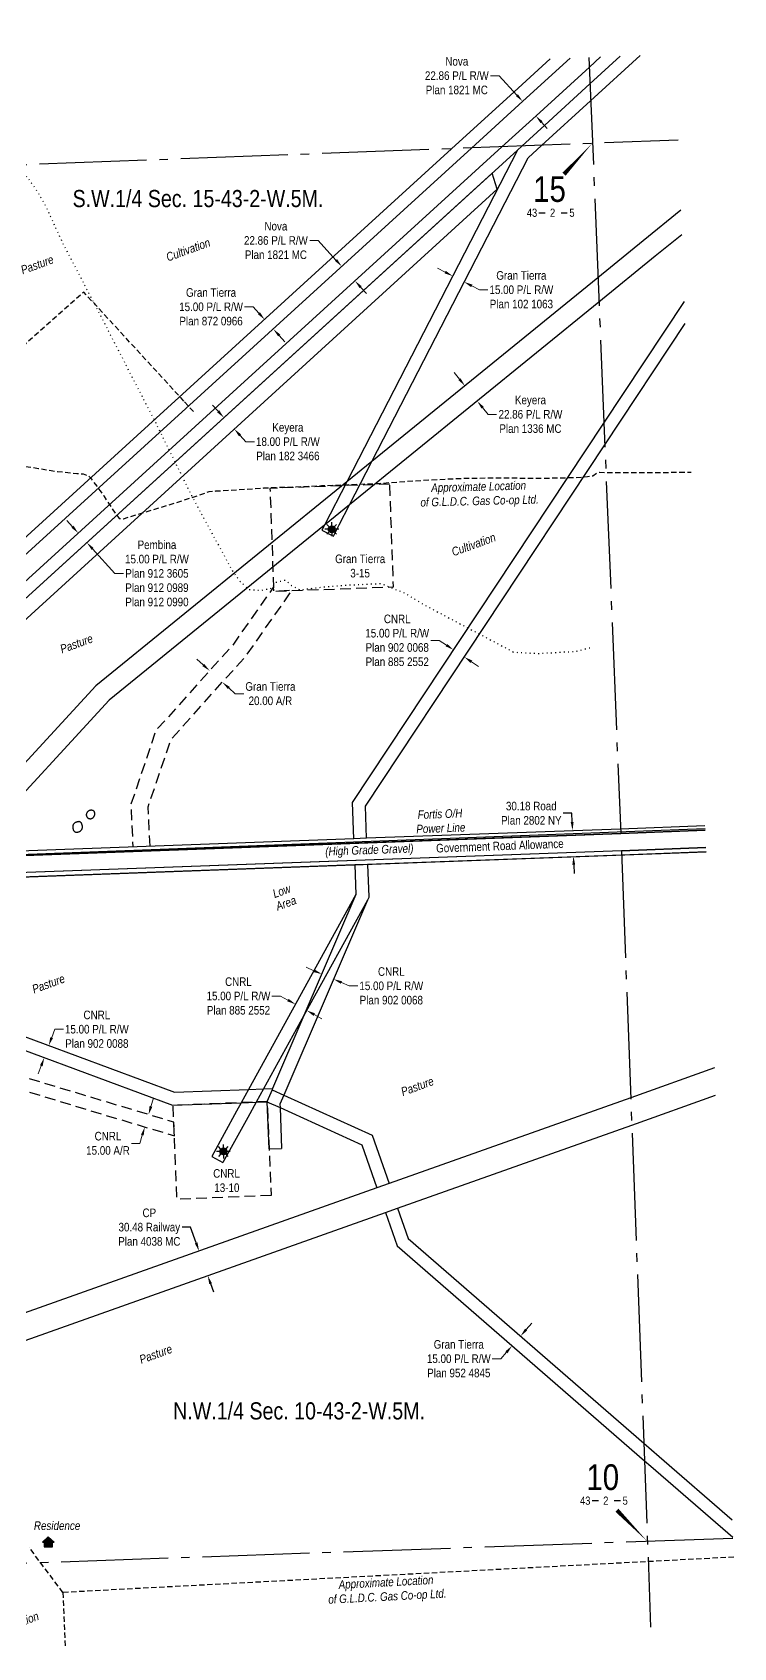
# Model space of a CAD drawing. Extents: x 665644 to 688844, y 5825051 to 5844826.
# Drawn here: x 688025 to 688844, y 5841388 to 5843273 of the extents above; entities that cross this region are included whole.
import ezdxf
from ezdxf.enums import TextEntityAlignment as Align

# ---------------------------------------------------------------- set-up
doc = ezdxf.new("R2010")
doc.units = 0
doc.header["$LTSCALE"] = 5
doc.header["$PDSIZE"] = 0.5
for name, pattern in [('0', [1, 1, 0]), ('foc-ACCESSROAD', [3.75, 2.5, -1.25]), ('foc-QUARTERLINE', [33, 25, -3, 2, -3]), ('foc-TOPO', [1, 0.2, -0.8]), ('UG_PIPE', [1.875, 1.25, -0.625])]:
    doc.linetypes.add(name, pattern=pattern)
doc.layers.get('Defpoints').update_dxf_attribs({"color": 9})
for name, color, linetype in [('10', 1, 'Continuous'), ('9', 3, 'Continuous'), ('AS-PIPE-UG', 44, 'UG_PIPE'), ('AS-PIPE-UG-T', 44, 'Continuous'), ('AS-POWER', 104, 'foc-POWER'), ('AS-POWER-T', 104, 'Continuous'), ('AS-RESIDENCE', 14, 'Continuous'), ('AS-TELEPHONE', 224, 'foc-TEL'), ('C-SYMBOL', 7, 'Continuous'), ('F-AR', 190, 'foc-ACCESSROAD'), ('F-RW', 190, 'Continuous'), ('F-WS', 190, 'foc-ACCESSROAD'), ('F-WS-S', 190, 'Continuous'), ('L-QSEC', 8, 'foc-QUARTERLINE'), ('L-ROAD-T', 7, 'Continuous'), ('L-SEC', 7, 'Continuous'), ('L-SECLBL', 7, 'Continuous'), ('L-TITLEDB', 4, 'Continuous'), ('L-TITLEDB-T', 4, 'Continuous'), ('T-BUSH', 110, '0'), ('T-VEGETATION CHANGE', 104, 'foc-TOPO')]:
    doc.layers.add(name, color=color, linetype=linetype)
for name, color, linetype, lineweight in [('F-RW-T', 190, 'Continuous', 9), ('F-WS-T', 190, 'Continuous', 9), ('T-TEXT', 48, 'Continuous', 18)]:
    doc.layers.add(name, color=color, linetype=linetype, lineweight=lineweight)
doc.styles.add('175L', font='ARIALN.TTF', dxfattribs={"height": 20})
doc.styles.add('80CG', font='ARIALN.TTF', dxfattribs={"height": 10})
doc.styles.add('80L', font='ARIALN.TTF', dxfattribs={"height": 10})
doc.styles.add('80LS', font='ARIALNI.TTF', dxfattribs={"height": 10})
doc.styles.add('foc-LtypeFont', font='ARIALN.TTF', dxfattribs={"height": 7.35})
doc.styles.add('SIMPLEX', font='ARIALN.TTF')
doc.styles.add('TXT', font='ARIALN.TTF', dxfattribs={"height": 0.2})
doc.linetypes.add('foc-POWER', pattern='A,6,-1,["P",foc-LtypeFont,S=0.2,R=0,X=-0.625,Y=-0.75],-1.24,4', length=12.24)
doc.linetypes.add('foc-TEL', pattern='A,2,-1,["T",foc-LtypeFont,S=0.2,R=0,X=-0.425,Y=-0.75],-1.24,8', length=12.24)
doc.linetypes.add('foc-TEL-NOLINE', pattern='A,0,-2,["T",foc-LtypeFont,S=0.2,R=0,X=-0.425,Y=-0.75],-10.24', length=12.24)
doc.dimstyles.new('Compass 5 000', dxfattribs={"dimscale": 5, "dimtxt": 9, "dimasz": 2, "dimexe": 0.2, "dimexo": 0.0625, "dimgap": 0.5, "dimtad": 0, "dimtih": 1, "dimtoh": 1, "dimzin": 0, "dimdsep": 46, "dimtxsty": '80CG', "dimcen": 0.1, "dimse1": 1, "dimse2": 1, "dimclrd": 256, "dimclrt": 256, "dimaunit": 1, "dimadec": 4, "dimazin": 0, "dimtfac": 0.06, "dimtofl": 0, "dimtmove": 0, "dimatfit": 1, "dimfxl": 0.2, "dimtolj": 1, "dimtzin": 0, "dimlwd": -1, "dimarcsym": 0})

# ---------------------------------------------------------------- blocks, each defined once
blk = doc.blocks.new('L-SECLBL')
at = {"layer": '9', "color": 7}
for p, q in [((-5.1, -27.8), (-12.3, -27.8)), ((20.7, -27.8), (13.5, -27.8))]:
    blk.add_line(p, q, dxfattribs=at)
at = {"layer": '10', "color": 2, "style": 'SIMPLEX'}
blk.add_attdef('SEC', text='', height=30, dxfattribs=at).set_placement((0, 0), align=Align.MIDDLE)
at = {"layer": '10', "color": 5, "style": '80L'}
blk.add_attdef('TWP', text='', height=9.5, dxfattribs=at).set_placement((-14.4, -27.4), align=Align.MIDDLE_RIGHT)
blk.add_attdef('RGE', text='', height=9.5, dxfattribs=at).set_placement((3.6, -27.4), align=Align.MIDDLE_CENTER)
blk.add_attdef('MER', text='', height=9.5, dxfattribs=at).set_placement((23.2, -27.4), align=Align.MIDDLE_LEFT)
blk = doc.blocks.new('*D1347')
at = {"layer": 'Defpoints', "color": 0, "transparency": 16777216}
for p in [(688613.9, 5843207.3), (688597.3, 5843192.2), (688629.3, 5843190.5)]:
    blk.add_point(p, dxfattribs=at)
at = {"layer": 'F-RW-T', "transparency": 16777216}
for p, q in [((688569.9, 5843222.3), (688559.9, 5843222.3)), ((688590.6, 5843199.6), (688569.9, 5843222.3)), ((688619.4, 5843167.9), (688626.1, 5843160.6))]:
    blk.add_line(p, q, dxfattribs=at)
for points in [[(688591.8, 5843200.7), (688589.4, 5843198.5), (688597.3, 5843192.2)], [(688620.6, 5843169.1), (688618.2, 5843166.8), (688612.7, 5843175.3)]]:
    blk.add_solid(points, dxfattribs=at)
at = {"layer": 'F-RW-T', "transparency": 16777216, "insert": (688520.4, 5843222.3), "char_height": 10, "attachment_point": 5, "style": '80CG'}
blk.add_mtext('\\A1;Nova\\P22.86 P/L R/W\\PPlan 1821 MC', dxfattribs=at)
blk = doc.blocks.new('*D1348')
at = {"layer": 'Defpoints', "color": 0, "transparency": 16777216}
for p in [(688402.7, 5843015), (688386, 5842999.8), (688418, 5842998.1)]:
    blk.add_point(p, dxfattribs=at)
at = {"layer": 'F-RW-T', "transparency": 16777216}
for p, q in [((688358.6, 5843030), (688348.6, 5843030)), ((688379.3, 5843007.2), (688358.6, 5843030)), ((688408.1, 5842975.6), (688414.8, 5842968.2))]:
    blk.add_line(p, q, dxfattribs=at)
for points in [[(688380.5, 5843008.4), (688378.1, 5843006.1), (688386, 5842999.8)], [(688409.3, 5842976.7), (688406.9, 5842974.5), (688401.4, 5842983)]]:
    blk.add_solid(points, dxfattribs=at)
at = {"layer": 'F-RW-T', "transparency": 16777216, "insert": (688309.1, 5843030), "char_height": 10, "attachment_point": 5, "style": '80CG'}
blk.add_mtext('\\A1;Nova\\P22.86 P/L R/W\\PPlan 1821 MC', dxfattribs=at)
blk = doc.blocks.new('*D1349')
at = {"layer": 'Defpoints', "color": 0, "transparency": 16777216}
for p in [(688424.3, 5843055), (688434.6, 5843043.8), (688296, 5842937.8)]:
    blk.add_point(p, dxfattribs=at)
at = {"layer": 'F-RW-T', "transparency": 16777216}
for p, q in [((688282.5, 5842952.6), (688272.5, 5842952.6)), ((688289.2, 5842945.2), (688282.5, 5842952.6)), ((688312.9, 5842919.2), (688319.7, 5842911.8))]:
    blk.add_line(p, q, dxfattribs=at)
for points in [[(688290.5, 5842946.3), (688288, 5842944.1), (688296, 5842937.8)], [(688314.2, 5842920.3), (688311.7, 5842918.1), (688306.2, 5842926.6)]]:
    blk.add_solid(points, dxfattribs=at)
at = {"layer": 'F-RW-T', "transparency": 16777216, "insert": (688233.4, 5842952.6), "char_height": 10, "attachment_point": 5, "style": '80CG'}
blk.add_mtext('\\A1;Gran Tierra\\P15.00 P/L R/W\\PPlan 872 0966', dxfattribs=at)
blk = doc.blocks.new('*D1350')
at = {"layer": 'Defpoints', "color": 0, "transparency": 16777216}
for p in [(688276.7, 5842869.3), (688286.7, 5842858.3), (688088.4, 5842677.6)]:
    blk.add_point(p, dxfattribs=at)
at = {"layer": 'F-RW-T', "transparency": 16777216}
for p, q in [((688071.5, 5842696.1), (688064.8, 5842703.5)), ((688095.1, 5842670.2), (688121.1, 5842641.6)), ((688121.1, 5842641.6), (688131.1, 5842641.6))]:
    blk.add_line(p, q, dxfattribs=at)
for points in [[(688072.8, 5842697.2), (688070.3, 5842695), (688078.3, 5842688.7)], [(688096.3, 5842671.3), (688093.9, 5842669.1), (688088.4, 5842677.6)]]:
    blk.add_solid(points, dxfattribs=at)
at = {"layer": 'F-RW-T', "transparency": 16777216, "insert": (688170.2, 5842641.6), "char_height": 10, "attachment_point": 5, "style": '80CG'}
blk.add_mtext('\\A1;Pembina\\P15.00 P/L R/W\\PPlan 912 3605\\PPlan 912 0989\\PPlan 912 0990', dxfattribs=at)
blk = doc.blocks.new('*D1351')
at = {"layer": 'Defpoints', "color": 0, "transparency": 16777216}
for p in [(688250.1, 5842824.9), (688260.5, 5842810.1), (688262.3, 5842811.6)]:
    blk.add_point(p, dxfattribs=at)
at = {"layer": 'F-RW-T', "transparency": 16777216}
for p, q in [((688241.7, 5842830.8), (688234.9, 5842838.1)), ((688267.3, 5842802.7), (688274, 5842795.3)), ((688274, 5842795.3), (688284, 5842795.3))]:
    blk.add_line(p, q, dxfattribs=at)
for points in [[(688242.9, 5842831.9), (688240.4, 5842829.6), (688248.4, 5842823.4)], [(688268.5, 5842803.8), (688266, 5842801.5), (688260.5, 5842810.1)]]:
    blk.add_solid(points, dxfattribs=at)
at = {"layer": 'F-RW-T', "transparency": 16777216, "insert": (688323.1, 5842795.3), "char_height": 10, "attachment_point": 5, "style": '80CG'}
blk.add_mtext('\\A1;Keyera\\P18.00 P/L R/W\\PPlan 182 3466', dxfattribs=at)
blk = doc.blocks.new('*D1353')
at = {"layer": 'Defpoints', "color": 0, "transparency": 16777216}
for p in [(688508, 5842973.8), (688528.9, 5842981.7), (688521.3, 5842966.9)]:
    blk.add_point(p, dxfattribs=at)
at = {"layer": 'F-RW-T', "transparency": 16777216}
for p, q in [((688506.7, 5842993.2), (688497.8, 5842997.7)), ((688537.8, 5842977.1), (688546.7, 5842972.5)), ((688546.7, 5842972.5), (688556.7, 5842972.5))]:
    blk.add_line(p, q, dxfattribs=at)
for points in [[(688507.5, 5842994.6), (688505.9, 5842991.7), (688515.6, 5842988.6)], [(688538.6, 5842978.6), (688537.1, 5842975.6), (688528.9, 5842981.7)]]:
    blk.add_solid(points, dxfattribs=at)
at = {"layer": 'F-RW-T', "transparency": 16777216, "insert": (688595.8, 5842972.5), "char_height": 10, "attachment_point": 5, "style": '80CG'}
blk.add_mtext('\\A1;Gran Tierra\\P15.00 P/L R/W\\PPlan 102 1063', dxfattribs=at)
blk = doc.blocks.new('*D1354')
at = {"layer": 'Defpoints', "color": 0, "transparency": 16777216}
for p in [(688515.2, 5842848.6), (688544.2, 5842842.7), (688529.6, 5842830.8)]:
    blk.add_point(p, dxfattribs=at)
at = {"layer": 'F-RW-T', "transparency": 16777216}
for p, q in [((688523.5, 5842868.2), (688517.2, 5842876)), ((688550.5, 5842835), (688556.9, 5842827.2)), ((688556.9, 5842827.2), (688566.9, 5842827.2))]:
    blk.add_line(p, q, dxfattribs=at)
for points in [[(688524.8, 5842869.3), (688522.2, 5842867.2), (688529.8, 5842860.5)], [(688551.8, 5842836), (688549.3, 5842833.9), (688544.2, 5842842.7)]]:
    blk.add_solid(points, dxfattribs=at)
at = {"layer": 'F-RW-T', "transparency": 16777216, "insert": (688606.4, 5842827.2), "char_height": 10, "attachment_point": 5, "style": '80CG'}
blk.add_mtext('\\A1;Keyera\\P22.86 P/L R/W\\PPlan 1336 MC', dxfattribs=at)
blk = doc.blocks.new('*D1356')
at = {"layer": 'Defpoints', "color": 0, "transparency": 16777216}
for p in [(688560.4, 5842618.4), (688572.9, 5842610.1), (688516.6, 5842552.4)]:
    blk.add_point(p, dxfattribs=at)
at = {"layer": 'F-RW-T', "transparency": 16777216}
for p, q in [((688499.9, 5842563.5), (688489.9, 5842563.5)), ((688508.3, 5842558), (688499.9, 5842563.5)), ((688537.4, 5842538.6), (688545.8, 5842533.1))]:
    blk.add_line(p, q, dxfattribs=at)
for points in [[(688509.2, 5842559.3), (688507.3, 5842556.6), (688516.6, 5842552.4)], [(688538.4, 5842540), (688536.5, 5842537.2), (688529.1, 5842544.1)]]:
    blk.add_solid(points, dxfattribs=at)
at = {"layer": 'F-RW-T', "transparency": 16777216, "insert": (688450.8, 5842563.5), "char_height": 10, "attachment_point": 5, "style": '80CG'}
blk.add_mtext('\\A1;CNRL\\P15.00 P/L R/W\\PPlan 902 0068\\PPlan 885 2552', dxfattribs=at)
blk = doc.blocks.new('*D1357')
at = {"layer": 'Defpoints', "color": 0, "transparency": 16777216}
for p in [(688367.1, 5842184.6), (688380.9, 5842178.7), (688376.5, 5842168.3)]:
    blk.add_point(p, dxfattribs=at)
at = {"layer": 'F-RW-T', "transparency": 16777216}
for p, q in [((688353.5, 5842178.1), (688344.3, 5842182.1)), ((688385.7, 5842164.3), (688394.8, 5842160.4)), ((688394.8, 5842160.4), (688404.8, 5842160.4))]:
    blk.add_line(p, q, dxfattribs=at)
for points in [[(688354.2, 5842179.7), (688352.8, 5842176.6), (688362.7, 5842174.2)], [(688386.3, 5842165.8), (688385, 5842162.8), (688376.5, 5842168.3)]]:
    blk.add_solid(points, dxfattribs=at)
at = {"layer": 'F-RW-T', "transparency": 16777216, "insert": (688443.9, 5842160.4), "char_height": 10, "attachment_point": 5, "style": '80CG'}
blk.add_mtext('\\A1;CNRL\\P15.00 P/L R/W\\PPlan 902 0068', dxfattribs=at)
blk = doc.blocks.new('*D1358')
at = {"layer": 'Defpoints', "color": 0, "transparency": 16777216}
for p in [(688332, 5842139), (688336.1, 5842146.5), (688349.3, 5842139.2)]:
    blk.add_point(p, dxfattribs=at)
at = {"layer": 'F-RW-T', "transparency": 16777216}
for p, q in [((688314.5, 5842148.6), (688304.5, 5842148.6)), ((688323.2, 5842143.8), (688314.5, 5842148.6)), ((688353.9, 5842126.9), (688362.7, 5842122.1))]:
    blk.add_line(p, q, dxfattribs=at)
for points in [[(688324, 5842145.3), (688322.4, 5842142.4), (688332, 5842139)], [(688354.7, 5842128.4), (688353.1, 5842125.4), (688345.1, 5842131.7)]]:
    blk.add_solid(points, dxfattribs=at)
at = {"layer": 'F-RW-T', "transparency": 16777216, "insert": (688265.4, 5842148.6), "char_height": 10, "attachment_point": 5, "style": '80CG'}
blk.add_mtext('\\A1;CNRL\\P15.00 P/L R/W\\PPlan 885 2552', dxfattribs=at)
blk = doc.blocks.new('*D1360')
at = {"layer": 'Defpoints', "color": 0, "transparency": 16777216}
for p in [(688038.6, 5842076.6), (688109.5, 5842066.3), (688104.3, 5842052.3)]:
    blk.add_point(p, dxfattribs=at)
at = {"layer": 'F-RW-T', "transparency": 16777216}
for p, q in [((688047.3, 5842100.1), (688050.9, 5842109.8)), ((688050.9, 5842109.8), (688060.9, 5842109.8)), ((688035.1, 5842067.2), (688031.6, 5842057.8))]:
    blk.add_line(p, q, dxfattribs=at)
for points in [[(688045.7, 5842100.6), (688048.8, 5842099.5), (688043.8, 5842090.7)], [(688033.6, 5842067.8), (688036.7, 5842066.6), (688038.6, 5842076.6)]]:
    blk.add_solid(points, dxfattribs=at)
at = {"layer": 'F-RW-T', "transparency": 16777216, "insert": (688100, 5842109.8), "char_height": 10, "attachment_point": 5, "style": '80CG'}
blk.add_mtext('\\A1;CNRL\\P15.00 P/L R/W\\PPlan 902 0088', dxfattribs=at)
blk = doc.blocks.new('*D1368')
at = {"layer": 'Defpoints', "color": 0, "transparency": 16777216}
for p in [(688595, 5841751.6), (688584.9, 5841740.5), (688585.2, 5841740.3)]:
    blk.add_point(p, dxfattribs=at)
at = {"layer": 'F-RW-T', "transparency": 16777216}
for p, q in [((688601.3, 5841759.4), (688607.9, 5841766.9)), ((688571.8, 5841725.4), (688561.8, 5841725.4)), ((688578.4, 5841732.9), (688571.8, 5841725.4))]:
    blk.add_line(p, q, dxfattribs=at)
for points in [[(688600.1, 5841760.5), (688602.6, 5841758.3), (688594.8, 5841751.8)], [(688577.1, 5841734), (688579.6, 5841731.8), (688584.9, 5841740.5)]]:
    blk.add_solid(points, dxfattribs=at)
at = {"layer": 'F-RW-T', "transparency": 16777216, "insert": (688522.7, 5841725.4), "char_height": 10, "attachment_point": 5, "style": '80CG'}
blk.add_mtext('\\A1;Gran Tierra\\P15.00 P/L R/W\\PPlan 952 4845', dxfattribs=at)
blk = doc.blocks.new('*D1369')
at = {"layer": 'Defpoints', "color": 0, "transparency": 16777216}
for p in [(688236.8, 5842533.7), (688251.7, 5842520.3), (688246.6, 5842514.7)]:
    blk.add_point(p, dxfattribs=at)
at = {"layer": 'F-RW-T', "transparency": 16777216}
for p, q in [((688224.3, 5842534.8), (688216.9, 5842541.4)), ((688254.1, 5842508), (688261.5, 5842501.3)), ((688261.5, 5842501.3), (688271.5, 5842501.3))]:
    blk.add_line(p, q, dxfattribs=at)
for points in [[(688225.4, 5842536), (688223.2, 5842533.5), (688231.8, 5842528.1)], [(688255.2, 5842509.2), (688253, 5842506.8), (688246.6, 5842514.7)]]:
    blk.add_solid(points, dxfattribs=at)
at = {"layer": 'F-RW-T', "transparency": 16777216, "insert": (688302.7, 5842501.3), "char_height": 10, "attachment_point": 5, "style": '80CG'}
blk.add_mtext('\\A1;Gran Tierra\\P20.00 A/R', dxfattribs=at)
blk = doc.blocks.new('*D1370')
at = {"layer": 'Defpoints', "color": 0, "transparency": 16777216}
for p in [(688092.9, 5842030.5), (688088.6, 5842016.1), (688156, 5841995.8)]:
    blk.add_point(p, dxfattribs=at)
at = {"layer": 'F-RW-T', "transparency": 16777216}
for p, q in [((688163.2, 5842019.8), (688166.1, 5842029.4)), ((688150.3, 5841976.7), (688140.3, 5841976.7)), ((688153.1, 5841986.3), (688150.3, 5841976.7))]:
    blk.add_line(p, q, dxfattribs=at)
for points in [[(688161.6, 5842020.3), (688164.8, 5842019.3), (688160.4, 5842010.2)], [(688151.6, 5841986.7), (688154.7, 5841985.8), (688156, 5841995.8)]]:
    blk.add_solid(points, dxfattribs=at)
at = {"layer": 'F-RW-T', "transparency": 16777216, "insert": (688113, 5841976.7), "char_height": 10, "attachment_point": 5, "style": '80CG'}
blk.add_mtext('\\A1;CNRL\\P15.00 A/R', dxfattribs=at)
blk = doc.blocks.new('*D1377')
at = {"layer": 'Defpoints', "color": 0, "transparency": 16777216}
for p in [(688655.5, 5842341.8), (688242.7, 5842326.3), (688243.8, 5842296.2)]:
    blk.add_point(p, dxfattribs=at)
at = {"layer": 'L-TITLEDB-T', "transparency": 16777216}
for p, q in [((688654.7, 5842361.8), (688644.7, 5842361.8)), ((688655.1, 5842351.8), (688654.7, 5842361.8)), ((688657, 5842301.7), (688657.3, 5842291.7))]:
    blk.add_line(p, q, dxfattribs=at)
for points in [[(688656.8, 5842351.8), (688653.4, 5842351.7), (688655.5, 5842341.8)], [(688658.6, 5842301.8), (688655.3, 5842301.6), (688656.6, 5842311.7)]]:
    blk.add_solid(points, dxfattribs=at)
at = {"layer": 'L-TITLEDB-T', "transparency": 16777216, "insert": (688607.4, 5842361.8), "char_height": 10, "attachment_point": 5, "style": '80CG'}
blk.add_mtext('\\A1;30.18 Road\\PPlan 2802 NY', dxfattribs=at)
blk = doc.blocks.new('*D1379')
at = {"layer": 'Defpoints', "color": 0, "transparency": 16777216}
for p in [(688241.4, 5841859), (688219.3, 5841851.1), (688251.6, 5841830.2)]:
    blk.add_point(p, dxfattribs=at)
at = {"layer": 'L-TITLEDB-T', "transparency": 16777216}
for p, q in [((688209.5, 5841878.9), (688199.5, 5841878.9)), ((688216, 5841860.6), (688209.5, 5841878.9)), ((688232.9, 5841813), (688236.2, 5841803.5))]:
    blk.add_line(p, q, dxfattribs=at)
for points in [[(688217.6, 5841861.1), (688214.4, 5841860), (688219.3, 5841851.1)], [(688234.4, 5841813.5), (688231.3, 5841812.4), (688229.5, 5841822.4)]]:
    blk.add_solid(points, dxfattribs=at)
at = {"layer": 'L-TITLEDB-T', "transparency": 16777216, "insert": (688161.3, 5841878.9), "char_height": 10, "attachment_point": 5, "style": '80CG'}
blk.add_mtext('\\A1;CP\\P30.48 Railway\\PPlan 4038 MC', dxfattribs=at)
blk = doc.blocks.new('res_occ')
for points in [[(0.1, 0.89), (-1.26, -0.37), (1.46, -0.37)], [(-0.9, -1.43), (1.1, -1.43), (1.1, -0.37), (-0.9, -0.37)]]:
    blk.add_hatch(color=14).paths.add_polyline_path(points)
at = {"color": 14}
for points in [[(0.1, 0.89), (-1.26, -0.37), (1.46, -0.37)], [(-0.9, -1.43), (1.1, -1.43), (1.1, -0.37), (-0.9, -0.37)]]:
    blk.add_lwpolyline(points, close=True, dxfattribs=at)
blk = doc.blocks.new('GAS')
h = blk.add_hatch(color=255)
h.dxf.hatch_style = 1
edge = h.paths.add_edge_path()
edge.add_arc((0, 0), 0.9, 0, 360)
for p, q in [((-0.81, 0), (-1.62, 0)), ((-0.57, 0.57), (-1.14, 1.14)), ((0, 0.81), (0, 1.62)), ((0.57, 0.57), (1.14, 1.14)), ((1.62, 0), (0.81, 0)), ((-0.57, -0.57), (-1.14, -1.14)), ((0, -0.81), (0, -1.62)), ((1.14, -1.14), (0.57, -0.57))]:
    blk.add_line(p, q)
blk.add_circle((0, 0), 0.8)

msp = doc.modelspace()

# ---------------------------------------------------------------- linework, layer by layer
at = {"layer": 'AS-PIPE-UG', "flags": 128}
for points in [[(688201.783, 5842842.547), (688084.653, 5842969.814), (688007.968, 5842901.691), (687929.089, 5843027.613), (687955.142, 5843109.374)], [(688213.022, 5842830.386), (688201.783, 5842842.547)], [(687850.37, 5842785.428), (687861.427, 5842785.695), (687876.998, 5842784.662), (687883.507, 5842784.599), (687885.399, 5842784.804), (687888.128, 5842786.075), (687895.675, 5842787.621), (687900.903, 5842787.437), (687906.324, 5842786.403), (687934.632, 5842781.345), (687948.914, 5842778.636), (687964.241, 5842775.443), (687979.051, 5842772.522), (687986.5, 5842771.144), (687993.819, 5842770.04), (688009.686, 5842767.678), (688032.02, 5842764.028), (688046.502, 5842761.622), (688054.119, 5842760.471), (688061.395, 5842759.863), (688076.673, 5842758.253), (688083.878, 5842757.655), (688089.427, 5842755.871), (688092.313, 5842753.399), (688096.278, 5842748.215), (688099.843, 5842743.465), (688103.869, 5842737.945), (688108.066, 5842732.058), (688112.221, 5842725.756), (688125.951, 5842705.524), (688131.078, 5842705.472), (688188.134, 5842722.794), (688202.469, 5842727.414), (688231.299, 5842737.03), (688239.149, 5842737.822), (688294.866, 5842741.29), (688317.569, 5842742.294), (688332.457, 5842742.633), (688347.188, 5842743.212), (688362.415, 5842744.056), (688392.186, 5842745.127), (688429.734, 5842746.602), (688460.333, 5842748.998), (688490.77, 5842750.834), (688513.86, 5842751.982), (688529.301, 5842752.595), (688544.493, 5842752.81), (688559.69, 5842753.208), (688575.187, 5842753.149), (688590.966, 5842752.941), (688606.055, 5842752.587), (688621.274, 5842752.547), (688636.537, 5842753.135), (688658.884, 5842753.472), (688672.943, 5842754.593), (688679.188, 5842755.478), (688683.341, 5842758.481), (688686.934, 5842759.794), (688693.428, 5842759.305), (688699.837, 5842759.267), (688715.293, 5842759.299), (688731.096, 5842759.263), (688747.036, 5842759.273), (688762.852, 5842759.445), (688778.769, 5842759.706), (688793.98, 5842759.713)], [(688060.415, 5841452.729), (688020.973, 5841505.261)], [(688843.777, 5841493.953), (688060.415, 5841452.729)], [(688060.415, 5841452.729), (688063.112, 5841388.296)]]:
    msp.add_lwpolyline(points, dxfattribs=at)
at = {"layer": 'AS-POWER', "flags": 128}
msp.add_lwpolyline([(687904.451, 5842310.263), (687957.946, 5842311.78), (688810.336, 5842343.975)], dxfattribs=at)
at = {"layer": 'AS-TELEPHONE', "linetype": 'foc-TEL-NOLINE', "flags": 128}
msp.add_lwpolyline([(687925.617, 5842284.266), (688811.404, 5842316.815)], dxfattribs=at)
at = {"layer": 'F-AR', "flags": 128}
msp.add_lwpolyline([(688162.111, 5842323.301), (688159.942, 5842369.37), (688186.542, 5842447.918), (688274.178, 5842545.301), (688327.842, 5842621.635), (688306.536, 5842620.867), (688306.357, 5842625.849), (688258.508, 5842557.787), (688168.92, 5842458.235), (688139.787, 5842372.205), (688142.123, 5842322.564)], dxfattribs=at)
msp.add_lwpolyline([(687913.602, 5842068.847), (688190.609, 5841985.43), (688189.97, 5842001.288), (687912.996, 5842084.695)], close=True, dxfattribs=at)
at = {"layer": 'F-RW', "flags": 128}
for points in [[(688587.522, 5843203.615), (688629.473, 5843241.916)], [(688597.645, 5843192.513), (688652.955, 5843242.801)], [(688612.983, 5843175.648), (688675.207, 5843232.189)], [(688675.207, 5843232.189), (688688.292, 5843244.134)], [(688675.799, 5843212.661), (688711.248, 5843245)], [(688676.594, 5843193.066), (688734.645, 5843245.882)], [(688623.022, 5843164.604), (688675.799, 5843212.661)], [(688514.366, 5843136.972), (688587.522, 5843203.615)], [(688537.622, 5843137.836), (688597.645, 5843192.513)], [(688573.022, 5843139.191), (688612.983, 5843175.648)], [(688619.404, 5843141.034), (688676.594, 5843193.066)], [(688596.279, 5843140.144), (688623.022, 5843164.604)], [(687896.213, 5842522.953), (688573.022, 5843139.191)], [(687918.38, 5842574.129), (688537.622, 5843137.836)], [(688591.223, 5843135.54), (688596.279, 5843140.144)], [(688603.534, 5843126.595), (688619.404, 5843141.034)], [(687896.965, 5842503.336), (688591.223, 5843135.54)], [(687912.34, 5842588.925), (688514.366, 5843136.972)], [(688591.223, 5843135.54), (688392.043, 5842748.562)], [(688421.082, 5842772.15), (688603.534, 5843126.595)], [(687897.866, 5842479.812), (688567.639, 5843089.719), (688561.641, 5843108.602), (687896.965, 5842503.336)], [(688781.956, 5843065.321), (688737.839, 5843029.446)], [(688737.839, 5843029.446), (688685.093, 5842986.603)], [(688783.079, 5843036.79), (688752.166, 5843011.688)], [(688752.166, 5843011.688), (688686.287, 5842958.092)], [(688685.093, 5842986.603), (688421.082, 5842772.15)], [(688686.287, 5842958.092), (688395.008, 5842721.498)], [(688692.166, 5842817.058), (688786.151, 5842958.702)], [(688693.225, 5842791.48), (688787.158, 5842933.107)], [(688398.455, 5842374.337), (688692.166, 5842817.058)], [(688413.635, 5842370.066), (688693.225, 5842791.48)], [(688421.082, 5842772.15), (688392.043, 5842748.562)], [(688395.008, 5842721.498), (688421.082, 5842772.15)], [(688392.043, 5842748.562), (688098.704, 5842510.288)], [(688392.043, 5842748.562), (688365.975, 5842697.915)], [(688395.008, 5842721.498), (688365.975, 5842697.915)], [(688383.008, 5842698.189), (688395.008, 5842721.498)], [(688365.975, 5842697.915), (688114.402, 5842493.574)], [(688365.975, 5842697.915), (688362.938, 5842692.015)], [(688362.938, 5842692.015), (688376.322, 5842685.197)], [(688376.322, 5842685.197), (688383.008, 5842698.189)], [(688098.704, 5842510.288), (687952.903, 5842352.315)], [(688114.402, 5842493.574), (687968.989, 5842336.004)], [(688400.098, 5842332.069), (688398.455, 5842374.337)], [(688415.089, 5842332.617), (688413.635, 5842370.066)], [(688401.281, 5842301.613), (688402.589, 5842266.999)], [(688416.273, 5842302.162), (688417.707, 5842264.166)], [(688402.589, 5842266.999), (688277.114, 5842039.464)], [(688416.085, 5842260.393), (688318.253, 5842032.884)], [(688402.589, 5842266.999), (688341.894, 5842125.854)], [(688416.085, 5842260.393), (688341.894, 5842125.854)], [(688417.737, 5842263.389), (688416.085, 5842260.393)], [(688417.707, 5842264.166), (688417.737, 5842263.389)], [(687963.758, 5842120.316), (688190.851, 5842036.222)], [(688341.894, 5842125.854), (688294.632, 5842040.15)], [(688341.894, 5842125.854), (688305.218, 5842040.565)], [(687961.343, 5842105.201), (688188.453, 5842021.11)], [(688190.851, 5842036.222), (688277.114, 5842039.464)], [(688277.114, 5842039.464), (688268.653, 5842024.121)], [(688277.114, 5842039.464), (688294.632, 5842040.15)], [(688294.632, 5842040.15), (688286.172, 5842024.806)], [(688294.632, 5842040.15), (688305.218, 5842040.565)], [(688304.576, 5842039.072), (688298.652, 5842025.296)], [(688305.218, 5842040.565), (688304.576, 5842039.072)], [(688304.576, 5842039.072), (688318.253, 5842032.884)], [(688318.253, 5842032.884), (688313.774, 5842022.469)], [(688318.253, 5842032.884), (688421.671, 5841986.105)], [(688188.453, 5842021.11), (688268.653, 5842024.121)], [(688263.184, 5842014.202), (688234.174, 5841961.492)], [(688276.324, 5842006.949), (688247.316, 5841954.245)], [(688268.653, 5842024.121), (688263.184, 5842014.202)], [(688268.653, 5842024.121), (688286.172, 5842024.806)], [(688286.172, 5842024.806), (688276.324, 5842006.949)], [(688286.172, 5842024.806), (688298.652, 5842025.296)], [(688298.652, 5842025.296), (688300.768, 5841970.158)], [(688298.652, 5842025.296), (688313.93, 5842018.384)], [(688313.774, 5842022.469), (688313.93, 5842018.384)], [(688313.93, 5842018.384), (688315.759, 5841970.716)], [(688313.93, 5842018.384), (688409.62, 5841975.099)], [(688300.768, 5841970.158), (688315.759, 5841970.716)], [(688409.62, 5841975.099), (688427.093, 5841924.863)], [(688421.671, 5841986.105), (688441.229, 5841929.872)], [(688234.174, 5841961.492), (688247.316, 5841954.245)], [(688437.11, 5841896.064), (688450.697, 5841856.998)], [(688451.245, 5841901.075), (688463.552, 5841865.691)], [(688450.697, 5841856.998), (688739.435, 5841606.417)], [(688463.552, 5841865.691), (688738.663, 5841626.941)], [(688738.663, 5841626.941), (688756.678, 5841611.313)], [(688756.678, 5841611.313), (688842.058, 5841537.657)], [(688739.435, 5841606.417), (688746.865, 5841599.972)], [(688746.865, 5841599.972), (688842.865, 5841517.149)]]:
    msp.add_lwpolyline(points, dxfattribs=at)
at = {"layer": 'F-WS', "flags": 128}
for points in [[(688442.123, 5842745.832), (688302.214, 5842740.79), (688306.536, 5842620.867), (688327.842, 5842621.635), (688446.445, 5842625.91)], [(688303.5, 5841915.909), (688193.589, 5841911.48), (688190.609, 5841985.43), (688189.16, 5842021.391), (688299.07, 5842025.82)]]:
    msp.add_lwpolyline(points, close=True, dxfattribs=at)
at = {"layer": 'L-QSEC', "flags": 128}
for points in [[(688674.736, 5843243.623), (688711.777, 5842338.247)], [(687868.313, 5843113.139), (688778.724, 5843147.473)], [(688712.599, 5842318.148), (688746.778, 5841412.093)], [(688842.92, 5841515.747), (687930.952, 5841483.759)]]:
    msp.add_lwpolyline(points, dxfattribs=at)
at = {"layer": 'L-SEC', "flags": 128}
for points in [[(688711.777, 5842338.247), (688305.578, 5842323.318), (687899.38, 5842308.391)], [(688810.41, 5842342.083), (688711.777, 5842338.247)], [(688712.599, 5842318.148), (688306.378, 5842303.219), (688306.378, 5842303.219), (687900.155, 5842288.29)], [(688712.599, 5842318.148), (688811.201, 5842321.984)]]:
    msp.add_lwpolyline(points, dxfattribs=at)
at = {"layer": 'L-SECLBL', "flags": 128}
for points in [[(688678.823, 5843143.706, 0, 5, 0), (688645.605, 5843107.317, 0, 0, 0)], [(688743, 5841512.242, 0, 5, 0), (688707.327, 5841548.716, 0, 0, 0)]]:
    msp.add_lwpolyline(points, format="xyseb", dxfattribs=at)
at = {"layer": 'L-TITLEDB', "flags": 128}
for points in [[(688810.206, 5842347.273), (688711.57, 5842343.426)], [(688400.098, 5842332.069), (687904.223, 5842313.799)], [(688415.089, 5842332.617), (688400.098, 5842332.069)], [(688711.781, 5842338.249), (688810.41, 5842342.095)], [(688811.2, 5842321.992), (688712.599, 5842318.148)], [(688811.404, 5842316.815), (688712.794, 5842312.971)], [(688285.224, 5842297.367), (687905.389, 5842283.316)], [(688401.281, 5842301.613), (688285.224, 5842297.367)], [(688416.273, 5842302.162), (688401.281, 5842301.613)], [(688821.324, 5842064.66), (688723.491, 5842029.845)], [(688723.491, 5842029.845), (688441.229, 5841929.872)], [(688724.697, 5841997.923), (688822.58, 5842032.757)], [(688451.245, 5841901.075), (688724.697, 5841997.923)], [(688427.093, 5841924.863), (687925.918, 5841747.007)], [(688441.229, 5841929.872), (688427.093, 5841924.863)], [(687927.14, 5841715.086), (688437.11, 5841896.064)], [(688437.11, 5841896.064), (688451.245, 5841901.075)]]:
    msp.add_lwpolyline(points, dxfattribs=at)
at = {"layer": 'T-BUSH', "flags": 128}
for points in [[(688096.853, 5842364.124, 0.52056705), (688087.802, 5842361.192, 0.52056705), (688092.877, 5842355.46, 0.52056705)], [(688077.412, 5842351.643, 0.52056705), (688072.267, 5842343.467, 0.52056705), (688078.257, 5842340.087, 0.52056705), (688082.477, 5842348.862, 0.52056705)]]:
    msp.add_lwpolyline(points, format="xyb", close=True, dxfattribs=at)
at = {"layer": 'T-VEGETATION CHANGE', "flags": 128}
msp.add_lwpolyline([(687870.975, 5843190.612), (687885.865, 5843181.028), (687893.941, 5843181.785), (687940.125, 5843176.993), (687956.53, 5843172.201), (687977.224, 5843154.041), (688022.411, 5843099.002), (688031.497, 5843085.634), (688039.32, 5843072.267), (688058.788, 5843029.752), (688103.986, 5842942.873), (688167.605, 5842819.465), (688210.539, 5842732.564), (688258.774, 5842643.723), (688267.355, 5842632.374), (688277.45, 5842622.789), (688290.573, 5842621.781), (688303.949, 5842624.303), (688309.249, 5842631.365), (688319.848, 5842633.887), (688327.419, 5842627.581), (688337.262, 5842622.537), (688368.556, 5842626.32), (688393.541, 5842628.086), (688431.497, 5842629.834), (688459.511, 5842618.736), (688485.253, 5842603.351), (688586.776, 5842549.777), (688616.303, 5842548.264), (688659.459, 5842550.786), (688676.368, 5842555.074)], dxfattribs=at)

# ---------------------------------------------------------------- block references
at = {"layer": 'AS-RESIDENCE', "xscale": 5, "yscale": 5, "zscale": 5}
msp.add_blockref('res_occ', (688042.837, 5841513.116), dxfattribs=at)
at = {"layer": 'F-WS-S', "xscale": 5, "yscale": 5, "zscale": 5}
for p in [(688374.361, 5842693.139), (688247.736, 5841967.241)]:
    msp.add_blockref('GAS', p, dxfattribs=at)
at = {"layer": 'L-SECLBL'}
for p, values in [((688628.665, 5843089.847), {'SEC': '15', 'TWP': '43', 'RGE': '2', 'MER': '5'}), ((688690.797, 5841587.244), {'SEC': '10', 'TWP': '43', 'RGE': '2', 'MER': '5'})]:
    msp.add_blockref('L-SECLBL', p, dxfattribs=at).add_auto_attribs(values)

# ---------------------------------------------------------------- texts
at = {"layer": 'AS-PIPE-UG-T', "char_height": 10, "attachment_point": 1, "style": '175L'}
for insert, rotation in [((688477.023, 5842746.187), 1.501183), ((688368.82, 5841466.121), 3.012381)]:
    msp.add_mtext_dynamic_manual_height_columns('\\pi13.307;{\\fArial Narrow|b0|i1|c0|p34;Approximate Location\\P\\pi0.32967;of G.L.D.C. Gas Co-op Ltd.}', width=137.14638, gutter_width=50, heights=[0], dxfattribs=dict(at, insert=insert, rotation=rotation))
at = {"layer": 'AS-RESIDENCE', "insert": (688026.194, 5841535.658), "char_height": 10, "attachment_point": 1, "style": 'TXT'}
msp.add_mtext_dynamic_manual_height_columns('\\pi0.32626;{\\fArial Narrow|b0|i1|c0|p34;Residence}', width=53.94038, gutter_width=1, heights=[0], dxfattribs=at)
at = {"layer": 'C-SYMBOL', "color": 3, "style": '175L'}
for s, p in [('S.W.1/4 Sec. 15-43-2-W.5M.', (688218.118, 5843062.971)), ('N.W.1/4 Sec. 10-43-2-W.5M.', (688336.16, 5841648.574))]:
    msp.add_text(s, height=20, dxfattribs=at).set_placement(p, align=Align.BOTTOM_CENTER)
at = {"layer": 'F-WS-T', "char_height": 10, "attachment_point": 1, "style": '175L'}
for s, width, insert in [('\\pi2.6207;Gran Tierra\\P\\pi20.339;3-15', 62.66985, (688375.657, 5842663.633)), ('\\pi9.419;CNRL\\P\\pi10.766;13-10', 49.03588, (688226.448, 5841946.621))]:
    msp.add_mtext_dynamic_manual_height_columns(s, width=width, gutter_width=100, heights=[0], dxfattribs=dict(at, insert=insert))
at = {"layer": 'T-TEXT', "style": '80LS'}
for s, p in [('Cultivation', (688206.585, 5843019.276)), ('Pasture', (688030.317, 5843001.874)), ('Cultivation', (688539.989, 5842675.365)), ('Pasture', (688076.203, 5842559.652)), ('Pasture', (688043.505, 5842162.846)), ('Pasture', (688474.279, 5842043.216)), ('Pasture', (688168.821, 5841730.808)), ('Cultivation', (688006.483, 5841416.7))]:
    msp.add_text(s, height=10, rotation=20, dxfattribs=at).set_placement(p, align=Align.MIDDLE_CENTER)
at = {"layer": 'T-TEXT', "insert": (688314.072, 5842275.742), "char_height": 10, "width": 23.80842, "attachment_point": 2, "rotation": 20, "line_spacing_factor": 0.9, "style": '80LS'}
msp.add_mtext('Low\\PArea', dxfattribs=at)

# ---------------------------------------------------------------- dimensions: what is measured, and where the dimension line sits
at = {"layer": 'F-RW-T', "color": 3}
for base, p1, p2, angle, text, picture, middle in [((688597.323, 5843192.22), (688629.288, 5843190.464), (688613.948, 5843207.336), 132.277573, 'Nova\\P22.86 P/L R/W\\PPlan 1821 MC', '*D1347', (688520.395, 5843222.342)), ((688386.036, 5842999.845), (688418.002, 5842998.089), (688402.662, 5843014.961), 132.277573, 'Nova\\P22.86 P/L R/W\\PPlan 1821 MC', '*D1348', (688309.109, 5843029.967)), ((688295.968, 5842937.79), (688434.582, 5843043.79), (688424.347, 5843054.999), 132.395992, 'Gran Tierra\\P15.00 P/L R/W\\PPlan 872 0966', '*D1349', (688233.397, 5842952.56)), ((688528.947, 5842981.696), (688507.978, 5842973.808), (688521.345, 5842966.928), 332.762671, 'Gran Tierra\\P15.00 P/L R/W\\PPlan 102 1063', '*D1353', (688595.815, 5842972.543)), ((688088.354, 5842677.619), (688276.657, 5842869.349), (688286.742, 5842858.274), 312.321565, 'Pembina\\P15.00 P/L R/W\\PPlan 912 3605\\PPlan 912 0989\\PPlan 912 0990', '*D1350', (688170.222, 5842641.619)), ((688516.602, 5842552.424), (688572.877, 5842610.085), (688560.363, 5842618.387), 146.438816, 'CNRL\\P15.00 P/L R/W\\PPlan 902 0068\\PPlan 885 2552', '*D1356', (688450.85, 5842563.48)), ((688038.586, 5842076.601), (688109.522, 5842066.339), (688104.311, 5842052.265), 249.682147, 'CNRL\\P15.00 P/L R/W\\PPlan 902 0088', '*D1360', (688099.982, 5842109.846))]:
    dim = msp.add_linear_dim(base=base, p1=p1, p2=p2, angle=angle, text=text, dimstyle='Compass 5 000', dxfattribs=at)
    dim.commit()
    dim.dimension.update_dxf_attribs({"geometry": picture, "text_midpoint": middle, "dimtype": 161})
for p1, p2, distance, text, picture, middle in [((688515.196, 5842848.597), (688529.621, 5842830.838), 18.84, 'Keyera\\P22.86 P/L R/W\\PPlan 1336 MC', '*D1354', (688606.393, 5842827.192)), ((688250.14, 5842824.944), (688262.26, 5842811.635), -2.353, 'Keyera\\P18.00 P/L R/W\\PPlan 182 3466', '*D1351', (688323.071, 5842795.263)), ((688367.147, 5842184.58), (688380.935, 5842178.652), -11.305, 'CNRL\\P15.00 P/L R/W\\PPlan 902 0068', '*D1357', (688443.928, 5842160.365)), ((688349.279, 5842139.246), (688336.136, 5842146.494), 8.574, 'CNRL\\P15.00 P/L R/W\\PPlan 885 2552', '*D1358', (688265.396, 5842148.644)), ((688595.039, 5841751.583), (688585.212, 5841740.26), -0.357, 'Gran Tierra\\P15.00 P/L R/W\\PPlan 952 4845', '*D1368', (688522.747, 5841725.389))]:
    dim = msp.add_aligned_dim(p1=p1, p2=p2, distance=distance, text=text, dimstyle='Compass 5 000', dxfattribs=at)
    dim.commit()
    dim.dimension.update_dxf_attribs({"geometry": picture, "text_midpoint": middle})
at = {"layer": 'F-RW-T'}
dim = msp.add_aligned_dim(p1=(688236.835, 5842533.704), p2=(688251.702, 5842520.325), distance=-7.578, text='Gran Tierra\\P20.00 A/R', dimstyle='Compass 5 000', dxfattribs=at)
dim.commit()
dim.dimension.update_dxf_attribs({"geometry": '*D1369', "text_midpoint": (688302.713, 5842501.314)})
dim = msp.add_linear_dim(base=(688156.029, 5841995.843), p1=(688092.93, 5842030.51), p2=(688088.605, 5842016.147), angle=253.24107, text='CNRL\\P15.00 A/R', dimstyle='Compass 5 000', dxfattribs=at)
dim.commit()
dim.dimension.update_dxf_attribs({"geometry": '*D1370', "text_midpoint": (688112.981, 5841976.693), "dimtype": 161})
at = {"layer": 'L-TITLEDB-T'}
dim = msp.add_linear_dim(base=(688219.33, 5841851.133), p1=(688251.603, 5841830.231), p2=(688241.406, 5841858.967), angle=109.538656, text='CP\\P30.48 Railway\\PPlan 4038 MC', dimstyle='Compass 5 000', dxfattribs=at)
dim.commit()
dim.dimension.update_dxf_attribs({"geometry": '*D1379', "text_midpoint": (688161.269, 5841878.932), "dimtype": 161})

# ---------------------------------------------------------------- next in the draw order: texts
at = {"layer": 'L-ROAD-T', "insert": (688570.479, 5842328.713), "char_height": 10, "width": 149.28549, "attachment_point": 2, "rotation": 2.127014, "style": '80L', "bg_fill": 3, "box_fill_scale": 1.1, "bg_fill_color": 256, "bg_fill_transparency": 0}
msp.add_mtext('Government Road Allowance', dxfattribs=at)

# ---------------------------------------------------------------- next in the draw order: linework, layer by layer
at = {"layer": 'L-TITLEDB', "flags": 128}
for points in [[(687899.394, 5842308.413), (688711.781, 5842338.249)], [(688711.57, 5842343.426), (688415.089, 5842332.617)], [(688712.599, 5842318.148), (687900.165, 5842288.306)], [(688712.794, 5842312.971), (688416.273, 5842302.162)]]:
    msp.add_lwpolyline(points, dxfattribs=at)

# ---------------------------------------------------------------- next in the draw order: texts
at = {"layer": 'AS-POWER-T', "insert": (688471.912, 5842364.983), "char_height": 10, "attachment_point": 1, "rotation": 2.173424, "style": '175L'}
msp.add_mtext_dynamic_manual_height_columns('\\pi2.5534;{\\fArial Narrow|b0|i1|c0|p34;Fortis O/H\\P\\pi0.32626;Power Line}', width=57.1191, gutter_width=50, heights=[0], dxfattribs=at)

# ---------------------------------------------------------------- next in the draw order: texts
at = {"layer": 'T-TEXT', "insert": (688418.076, 5842324.152), "char_height": 10, "width": 103.55332, "attachment_point": 2, "rotation": 2.127014, "style": '80LS', "bg_fill": 3, "box_fill_scale": 1.1, "bg_fill_color": 256, "bg_fill_transparency": 0}
msp.add_mtext('(High Grade Gravel)', dxfattribs=at)

# ---------------------------------------------------------------- next in the draw order: dimensions: what is measured, and where the dimension line sits
at = {"layer": 'L-TITLEDB-T'}
dim = msp.add_linear_dim(base=(688655.461, 5842341.778), p1=(688243.822, 5842296.172), p2=(688242.691, 5842326.269), angle=92.151714, text='30.18 Road\\PPlan 2802 NY', dimstyle='Compass 5 000', dxfattribs=at)
dim.commit()
dim.dimension.update_dxf_attribs({"geometry": '*D1377', "text_midpoint": (688607.35, 5842361.764), "dimtype": 161})

doc.saveas('drawing.dxf')
